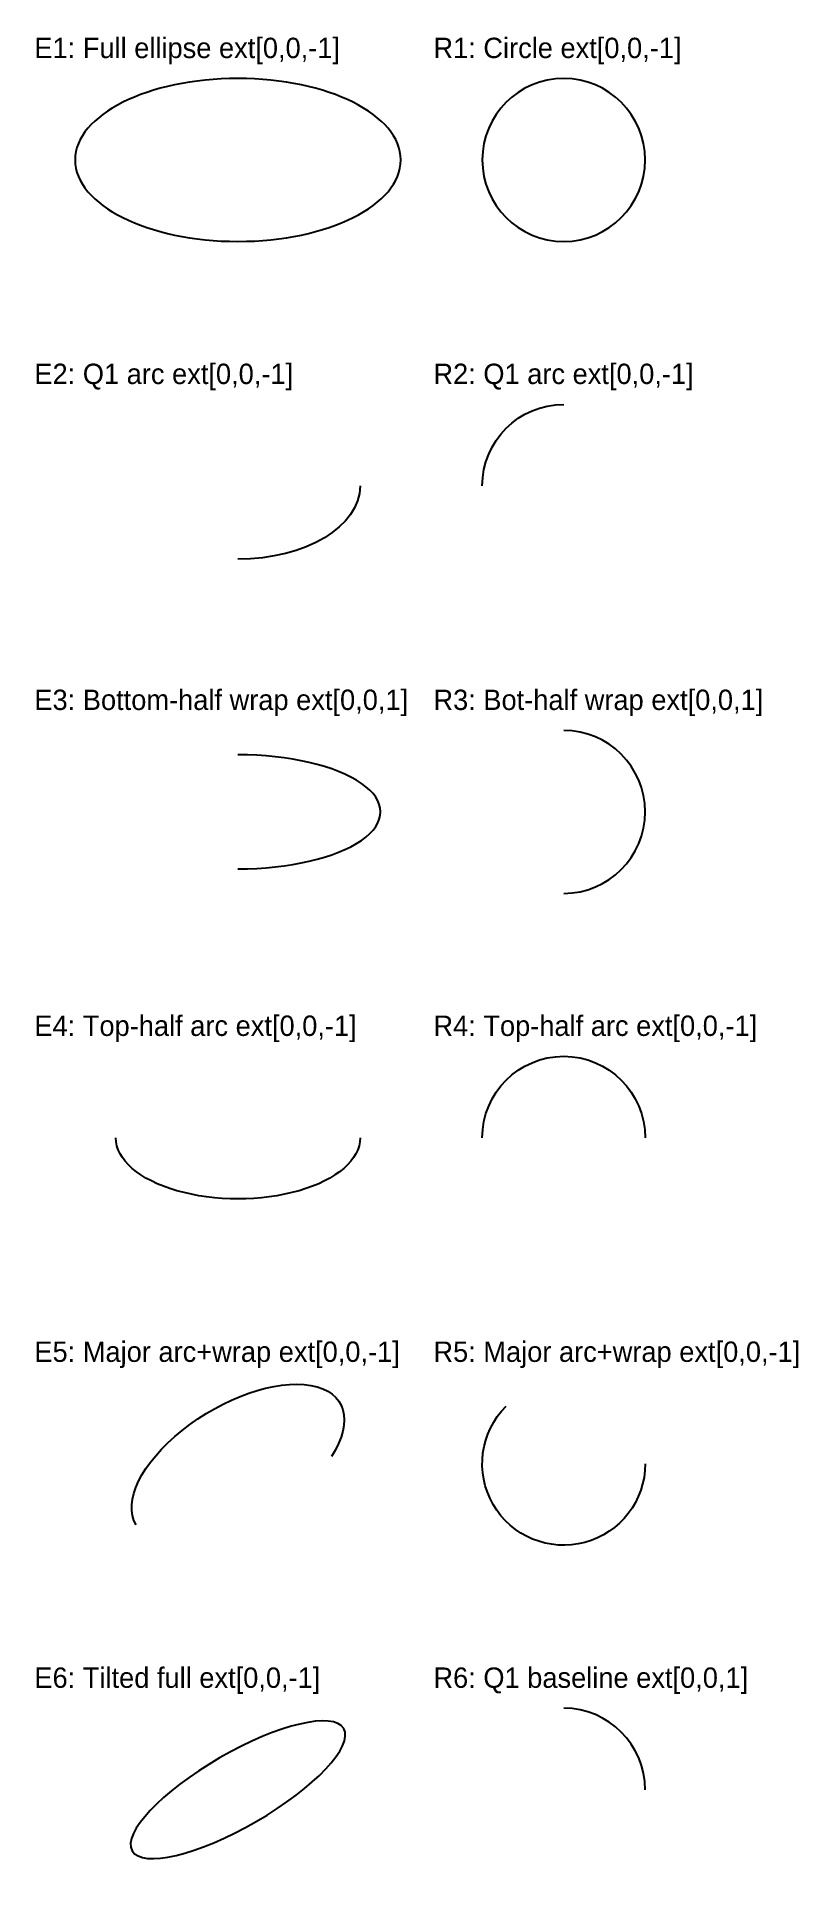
# Model space of a CAD drawing. Extents: x -49 to 138, y -419 to 30.
import ezdxf

# ---------------------------------------------------------------- set-up
doc = ezdxf.new("R2010")
doc.units = 0
doc.header["$MEASUREMENT"] = 0
doc.layers.add('ConicTest', color=7, linetype='Continuous')

msp = doc.modelspace()

# ---------------------------------------------------------------- linework, layer by layer
at = {"layer": 'ConicTest', "color": 1, "extrusion": (0, 0, -1)}
msp.add_circle((-80, 0), 20, dxfattribs=at)
at = {"layer": 'ConicTest', "color": 3, "extrusion": (0, 0, -1)}
msp.add_arc((-80, -80), 20, 0, 90, dxfattribs=at)
at = {"layer": 'ConicTest', "color": 5}
msp.add_arc((80, -160), 20, 270, 90, dxfattribs=at)
at = {"layer": 'ConicTest', "color": 6, "extrusion": (0, 0, -1)}
msp.add_arc((-80, -240), 20, 0, 180, dxfattribs=at)
at = {"layer": 'ConicTest', "color": 4, "extrusion": (0, 0, -1)}
msp.add_arc((-80, -320), 20, 180, 45, dxfattribs=at)
at = {"layer": 'ConicTest', "color": 2}
msp.add_arc((80, -400), 20, 0, 90, dxfattribs=at)
at = {"layer": 'ConicTest', "color": 1, "extrusion": (0, 0, -1)}
msp.add_ellipse((0, 0), major_axis=(40, 0), ratio=0.5, dxfattribs=at)
at = {"layer": 'ConicTest', "color": 3, "extrusion": (0, 0, -1)}
msp.add_ellipse((0, -80), major_axis=(30, 0), ratio=0.6, start_param=0, end_param=1.570796, dxfattribs=at)
at = {"layer": 'ConicTest', "color": 5}
msp.add_ellipse((0, -160), major_axis=(35, 0), ratio=0.4, start_param=4.712389, end_param=7.853982, dxfattribs=at)
at = {"layer": 'ConicTest', "color": 6, "extrusion": (0, 0, -1)}
msp.add_ellipse((0, -240), major_axis=(30, 0), ratio=0.5, start_param=0, end_param=3.141593, dxfattribs=at)
at = {"layer": 'ConicTest', "color": 4, "extrusion": (0, 0, -1)}
msp.add_ellipse((0, -320), major_axis=(25, 15), ratio=0.5, start_param=3.141593, end_param=7.068583, dxfattribs=at)
at = {"layer": 'ConicTest', "color": 2, "extrusion": (0, 0, -1)}
msp.add_ellipse((0, -400), major_axis=(25.98, 15), ratio=0.3, dxfattribs=at)

# ---------------------------------------------------------------- texts
for s, p in [('E1: Full ellipse ext[0,0,-1]', (-50, 25)), ('R1: Circle ext[0,0,-1]', (48, 25)), ('E2: Q1 arc ext[0,0,-1]', (-50, -55)), ('R2: Q1 arc ext[0,0,-1]', (48, -55)), ('E3: Bottom-half wrap ext[0,0,1]', (-50, -135)), ('R3: Bot-half wrap ext[0,0,1]', (48, -135)), ('E4: Top-half arc ext[0,0,-1]', (-50, -215)), ('R4: Top-half arc ext[0,0,-1]', (48, -215)), ('E5: Major arc+wrap ext[0,0,-1]', (-50, -295)), ('R5: Major arc+wrap ext[0,0,-1]', (48, -295)), ('E6: Tilted full ext[0,0,-1]', (-50, -375)), ('R6: Q1 baseline ext[0,0,1]', (48, -375))]:
    msp.add_text(s, height=5).set_placement(p)

doc.saveas('drawing.dxf')
